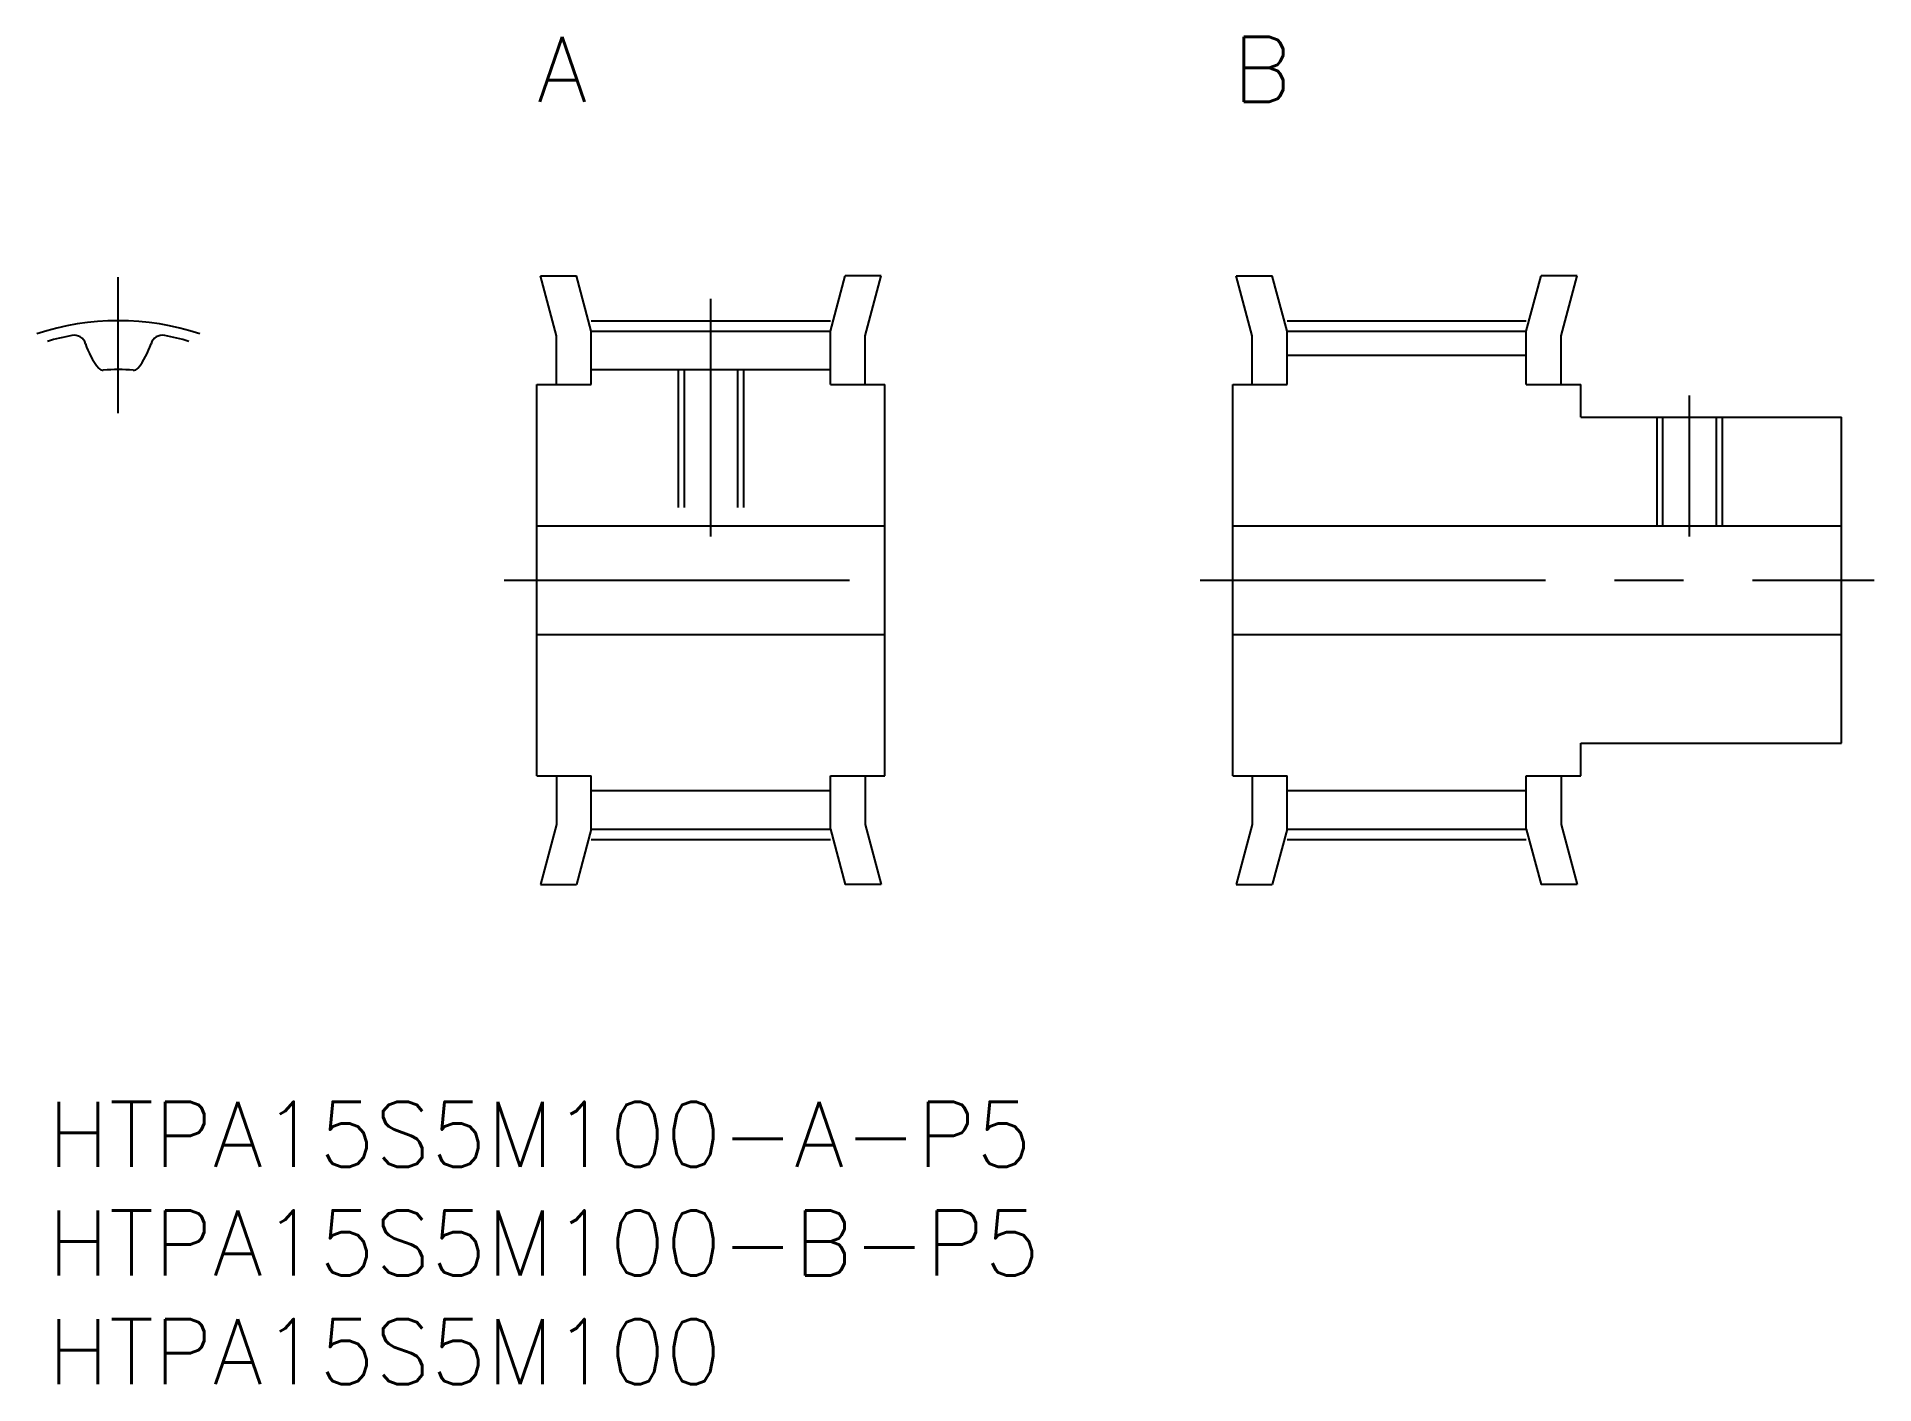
# Model space of a CAD drawing. Extents: x -0.5 to 84, y -13 to 49.
import ezdxf

# ---------------------------------------------------------------- set-up
doc = ezdxf.new("R2010")
doc.units = 0
doc.header["$LTSCALE"] = 0.5
doc.linetypes.add('CENTER', pattern=[50.8, 31.75, -6.35, 6.35, -6.35])
doc.linetypes.add('DASHED', pattern=[19.05, 12.7, -6.35])
for name, color, linetype in [('MSM_CENTER', 1, 'CENTER'), ('MSM_CONTINUOUS', 7, 'CONTINUOUS'), ('MSM_DASHED', 4, 'DASHED'), ('MSM_PART_NUMBER', 7, 'CONTINUOUS')]:
    doc.layers.add(name, color=color, linetype=linetype)
doc.styles.get("Standard").update_dxf_attribs({"font": 'txt.shx', "height": 3, "bigfont": 'bigfont.shx'})

# ---------------------------------------------------------------- blocks, each defined once
blk = doc.blocks.new('*U4')
at = {"layer": 'MSM_PART_NUMBER'}
blk.add_text('HTPA15S5M100-A-P5', height=3, dxfattribs=at).set_placement((0, -3))
blk = doc.blocks.new('*U5')
at = {"layer": 'MSM_PART_NUMBER'}
blk.add_text('HTPA15S5M100-B-P5', height=3, dxfattribs=at).set_placement((0, -8))
blk = doc.blocks.new('*U6')
at = {"layer": 'MSM_PART_NUMBER'}
blk.add_text('HTPA15S5M100', height=3, dxfattribs=at).set_placement((0, -13))
blk = doc.blocks.new('*U7')
at = {"layer": 'MSM_CONTINUOUS'}
blk.add_text('B', height=3, dxfattribs=at).set_placement((54.5, 46))
blk = doc.blocks.new('*U8')
at = {"layer": 'MSM_CONTINUOUS'}
blk.add_text('A', height=3, dxfattribs=at).set_placement((22.5, 46))

msp = doc.modelspace()

# ---------------------------------------------------------------- linework, layer by layer
at = {"layer": 'MSM_CENTER'}
for p, q in [((3.25, 31.685), (3.25, 37.935)), ((30.5, 26), (30.5, 36.935)), ((25, 35.935), (36, 35.935)), ((57, 35.935), (68, 35.935)), ((75.5, 26), (75.5, 32.5)), ((21, 24), (40, 24)), ((53, 24), (84, 24)), ((25, 12.065), (36, 12.065)), ((57, 12.065), (68, 12.065))]:
    msp.add_line(p, q, dxfattribs=at)
msp.add_arc((3.25, 24), 11.935, 71.68736, 108.31264, dxfattribs=at)
at = {"layer": 'MSM_CONTINUOUS'}
for p, q in [((23.4, 35.244), (22.662, 38)), ((22.662, 38), (24.318, 38)), ((25, 35.455), (24.318, 38)), ((36, 35.455), (36.682, 38)), ((38.338, 38), (36.682, 38)), ((37.6, 35.244), (38.338, 38)), ((55.4, 35.244), (54.662, 38)), ((54.662, 38), (56.318, 38)), ((57, 35.455), (56.318, 38)), ((68, 35.455), (68.682, 38)), ((70.338, 38), (68.682, 38)), ((69.6, 35.244), (70.338, 38)), ((23.4, 33), (23.4, 35.244)), ((25, 35.455), (36, 35.455)), ((25, 33), (25, 35.455)), ((36, 33), (36, 35.455)), ((37.6, 33), (37.6, 35.244)), ((55.4, 33), (55.4, 35.244)), ((57, 35.455), (68, 35.455)), ((57, 33), (57, 35.455)), ((68, 33), (68, 35.455)), ((69.6, 33), (69.6, 35.244)), ((57, 34.349), (68, 34.349)), ((22.5, 15), (22.5, 33)), ((22.5, 33), (25, 33)), ((25, 33.685), (36, 33.685)), ((36, 33), (38.5, 33)), ((38.5, 15), (38.5, 33)), ((54.5, 33), (57, 33)), ((54.5, 15), (54.5, 33)), ((68, 33), (70.5, 33)), ((70.5, 31.5), (70.5, 33)), ((70.5, 31.5), (82.5, 31.5)), ((82.5, 16.5), (82.5, 31.5)), ((22.5, 26.5), (38.5, 26.5)), ((54.5, 26.5), (82.5, 26.5)), ((82.5, 24), (82.5, 24)), ((22.5, 21.5), (38.5, 21.5)), ((54.5, 21.5), (82.5, 21.5)), ((82.5, 20.25), (82.5, 20.25)), ((70.5, 16.5), (82.5, 16.5)), ((70.5, 15), (70.5, 16.5)), ((22.5, 15), (25, 15)), ((23.4, 15), (23.4, 12.756)), ((25, 12.545), (25, 15)), ((36, 12.545), (36, 15)), ((36, 15), (38.5, 15)), ((37.6, 15), (37.6, 12.756)), ((54.5, 15), (57, 15)), ((55.4, 15), (55.4, 12.756)), ((57, 12.545), (57, 15)), ((68, 12.545), (68, 15)), ((68, 15), (70.5, 15)), ((69.6, 15), (69.6, 12.756)), ((25, 14.315), (36, 14.315)), ((57, 14.315), (68, 14.315)), ((23.4, 12.756), (22.662, 10)), ((37.6, 12.756), (38.338, 10)), ((55.4, 12.756), (54.662, 10)), ((69.6, 12.756), (70.338, 10)), ((25, 12.545), (24.318, 10)), ((25, 12.545), (36, 12.545)), ((36, 12.545), (36.682, 10)), ((57, 12.545), (56.318, 10)), ((57, 12.545), (68, 12.545)), ((68, 12.545), (68.682, 10)), ((22.662, 10), (24.318, 10)), ((38.338, 10), (36.682, 10)), ((54.662, 10), (56.318, 10)), ((70.338, 10), (68.682, 10))]:
    msp.add_line(p, q, dxfattribs=at)
for centre, radius, start, end in [((3.25, 24), 11.455, 100.75649, 106.48229), ((1.218, 34.714), 0.55, 17.05675, 100.73776), ((4.875, 35.836), 3.275, 197.05675, 219.55115), ((1.625, 35.836), 3.275, 320.44885, 342.94325), ((5.282, 34.714), 0.55, 79.26224, 162.94325), ((3.25, 24), 11.455, 73.51771, 79.26224), ((2.543, 33.91), 0.25, 219.55115, 274.08334), ((3.25, 24), 9.685, 85.91666, 94.08334), ((3.957, 33.91), 0.25, 265.91666, 320.44885)]:
    msp.add_arc(centre, radius, start, end, dxfattribs=at)
at = {"layer": 'MSM_DASHED'}
for p, q in [((29, 33.685), (29, 26.5)), ((29.27, 33.685), (29.27, 26.5)), ((31.729, 33.685), (31.729, 26.5)), ((32, 33.685), (32, 26.5)), ((74, 31.5), (74, 26.5)), ((74.27, 31.5), (74.27, 26.5)), ((76.729, 31.5), (76.729, 26.5)), ((77, 31.5), (77, 26.5))]:
    msp.add_line(p, q, dxfattribs=at)

# ---------------------------------------------------------------- block references
at = {"layer": 'MSM_CONTINUOUS'}
for name in ['*U8', '*U7', '*U4', '*U5', '*U6']:
    msp.add_blockref(name, (0, 0), dxfattribs=at)

doc.saveas('drawing.dxf')
